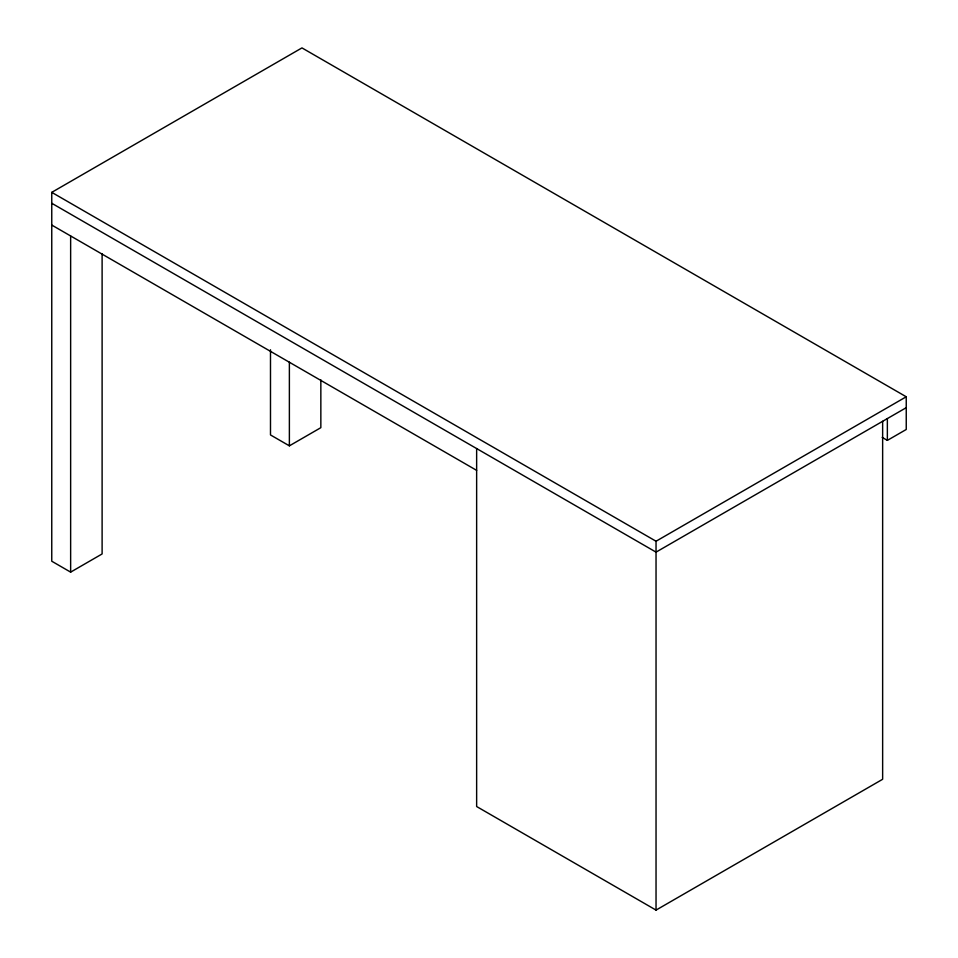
<?xml version="1.0" encoding="UTF-8"?>
<svg xmlns="http://www.w3.org/2000/svg" width="958" height="958" viewBox="0 0 958 958"><rect width="100%" height="100%" fill="white"/><g stroke="black" fill="none" stroke-linecap="round" stroke-linejoin="round"><path stroke-width="1.44" d="M102.111 253.654L102.111 553.952L70.641 572.13L51.756 561.22L51.756 192.354L301.962 47.9L906.244 396.78L906.244 429.483L887.359 440.381L882.186 437.399M270.491 349.778L270.491 434.944L289.376 445.841L320.846 427.675L320.846 379.859M51.756 192.354L656.038 541.234L906.244 396.78M906.244 407.677L656.038 552.131L51.756 203.264M476.641 448.56L476.641 806.528L656.038 910.1L882.641 779.273L882.641 421.304M51.756 225.058L476.641 470.366M887.359 418.586L887.359 440.381M656.038 541.234L656.038 910.1M289.376 362.172L289.376 445.841M70.641 235.967L70.641 572.13"/></g></svg>
